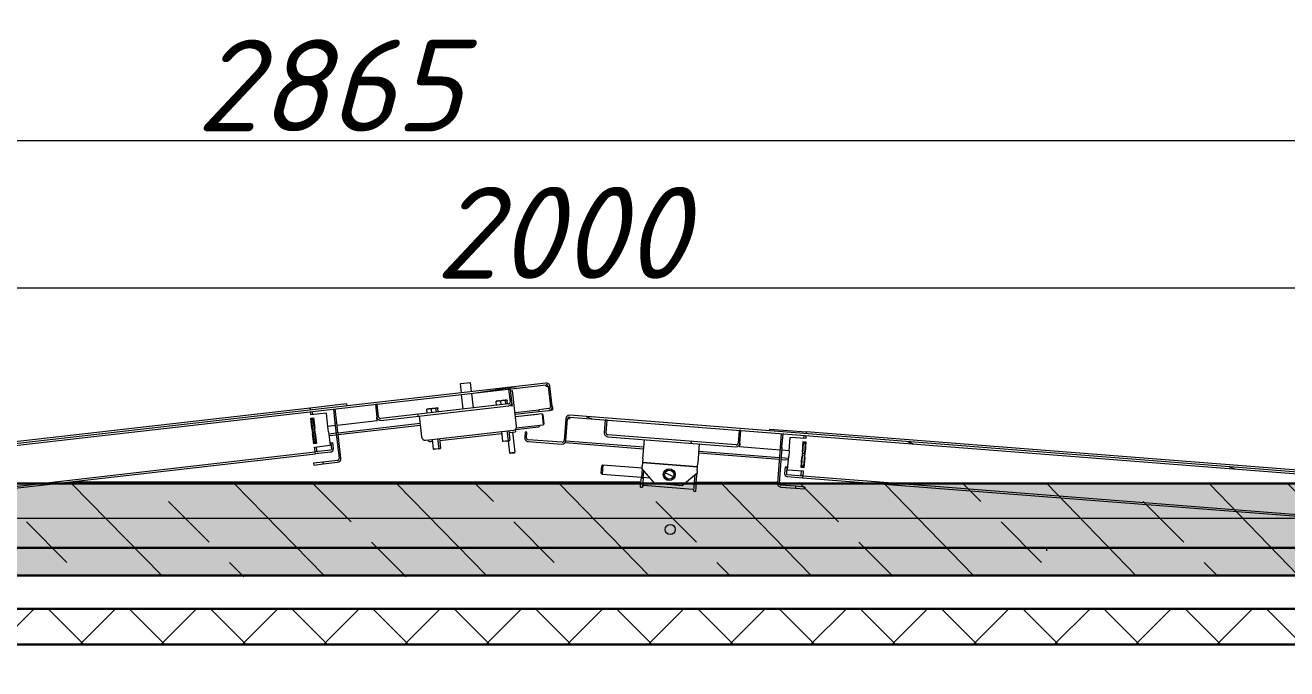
# Model space of a CAD drawing. Header units: millimetres. Extents: x 18305 to 53696, y 2146 to 15344.
# Drawn here: x 29045 to 30418, y 14398 to 15099 of the extents above; entities that cross this region are included whole.
import ezdxf

# ---------------------------------------------------------------- set-up
doc = ezdxf.new("R2010")
doc.units = ezdxf.units.MM
for name, pattern in [('DASHDOT2', [0.5, 0.25, -0.125, 0, -0.125]), ('K5LT32770', [0]), ('K5LT32787', [0]), ('Сплошная', [0])]:
    doc.linetypes.add(name, pattern=pattern)
doc.layers.add('НОЛЬ', color=7, linetype='Continuous')
doc.layers.add('Системный слой', color=7, linetype='Continuous')
doc.styles.add('ГОСТ-80', font='isocpeur.ttf', dxfattribs={"height": 80})
doc.styles.add('ИСО курсив', font='isocpeui.ttf')
doc.dimstyles.new('ГОСТ-80', dxfattribs={"dimtxt": 80, "dimasz": 40, "dimexe": 24, "dimexo": 1, "dimgap": 10, "dimtad": 1, "dimdec": 0, "dimtxsty": 'ГОСТ-80', "dimblk": 'OBLIQUE', "dimcen": 2.5, "dimclrd": 251, "dimclre": 251, "dimclrt": 251, "dimadec": 0, "dimazin": 0, "dimtfac": 1, "dimtdec": 0, "dimtmove": 0, "dimatfit": 3, "dimfxl": 250, "dimlwd": 9, "dimlwe": 9, "dimarcsym": 2})

# ---------------------------------------------------------------- blocks, each defined once
blk = doc.blocks.new('*U887')
at = {"lineweight": 18}
h = blk.add_hatch(dxfattribs=at)
h.set_pattern_fill('ANSI33', scale=500)
h.set_pattern_definition([(45, (-270421877.2363863, -182955272.1720382), (-88.38834764831844, 88.38834764831844), []), (45, (-270421788.8480388, -182955272.1720382), (-88.38834764831844, 88.38834764831844), [62.5, -31.25])])
h.paths.add_polyline_path([(0, 6000), (0, 0), (2500, 0), (2500, 6000)])
h.paths.add_polyline_path([(2400, 5900), (2400, 100), (100, 100), (100, 5900)], flags=16)
h = blk.add_hatch(dxfattribs=at)
h.set_pattern_fill('AR-CONC', scale=30)
h.set_pattern_definition([(49.99999999999999, (-270421877.2363863, -182955272.1720382), (215.178054780226, -18.82564049477853), [22.5, -247.5]), (355, (-270421877.2363863, -182955272.1720382), (-41.6254000839, 225.6576401100035), [18, -198]), (100.45144446, (-270421859.304882, -182955273.7408414), (173.5526540181336, 206.8319972905888), [19.12205759999996, -210.3426335999997]), (46.18420000000001, (-270421877.2363863, -182955212.1720382), (320.1723992014717, -49.65578423792296), [33.75, -371.25]), (96.63563549, (-270421850.5553628, -182955216.3100303), (280.3985837022685, 292.2355802323651), [28.6831026, -315.5141279999999]), (351.1841639899999, (-270421877.2363863, -182955212.1720382), (280.3985835164319, 292.2355800809971), [27, -297.0000003]), (21, (-270421847.2363863, -182955227.1720382), (179.0721156355385, -120.7856671996016), [22.5, -247.5]), (326.0000000000001, (-270421847.2363863, -182955227.1720382), (72.99459957647451, 217.5450135140559), [18, -198]), (71.45144474, (-270421832.3137101, -182955237.2375104), (252.0667130189913, 96.75934584190615), [19.122057, -210.3426336]), (37.50000000000001, (-270421877.2363863, -182955272.1720382), (3.647956595187201, 99.86815614939344), [0, -195.6, 0, -201, 0, -198.75]), (7.499999999999999, (-270421877.2363863, -182955272.1720382), (78.92086123264458, 118.3235135647081), [0, -114.6, 0, -191.1, 0, -75.75]), (327.5, (-270421944.1363863, -182955272.1720382), (160.1467308517227, -6.766461520313927), [0, -75, 0, -234, 0, -310.5]), (317.5, (-270421974.1363863, -182955272.1720382), (174.9558508027159, 30.03149469969532), [0, -97.5, 0, -155.4, 0, -220.5])])
h.paths.add_polyline_path([(1.13686837721616e-13, 6000), (0, 9.094947017729282e-13), (2500, -9.094947017729282e-13), (2500, 6000)])
h.paths.add_polyline_path([(2400, 5900), (2400, 100), (100, 100), (100, 5900)], flags=16)
at = {"color": 7, "lineweight": 30}
for points in [[(0, 6000), (2500, 6000), (2500, 0), (0, 0)], [(100, 5900), (2400, 5900), (2400, 100), (100, 100)]]:
    blk.add_lwpolyline(points, close=True, dxfattribs=at)
blk = doc.blocks.new('ворота_2000')
at = {"lineweight": 30, "true_color": 0xffffff}
h = blk.add_hatch(color=7, dxfattribs=at)
h.dxf.hatch_style = 1
h.paths.add_polyline_path([(2000, 69.99996376037598), (0, 69.99996376037598), (0, 0), (2000, 0)])
at = {"layer": 'Системный слой', "color": 7, "linetype": 'K5LT32787', "lineweight": 0}
for p, q in [((983.6360340118408, 179.5642509460449), (7.022703170776367, 67.6919994354248)), ((890.5989475250244, 178.9721355438232), (901.5274791717529, 180.2240104675293)), ((891.7370185852051, 169.0371055603027), (890.5989475250244, 178.9721355438232)), ((902.665548324585, 170.2889823913574), (901.5274791717529, 180.2240104675293)), ((7.250316619873047, 65.70499229431152), (983.8636474609375, 177.5772457122803)), ((893.7855434417725, 151.1540546417236), (891.9646301269531, 167.0501022338867)), ((904.7140731811523, 152.4059314727783), (902.8931617736816, 168.3019771575928)), ((907.3578395843506, 168.8134117126465), (951.7082271575928, 175.9068813323975)), ((945.1170349121094, 173.1387729644775), (943.1300296783447, 172.9111595153809)), ((943.1300296783447, 172.9111595153809), (944.7233276367188, 159.0021190643311)), ((946.7103328704834, 159.2297325134277), (945.1170349121094, 173.1387729644775)), ((945.3446502685547, 171.1517677307129), (947.3316555023193, 171.3793830871582)), ((951.7701263427734, 132.6327686309814), (947.3316555023193, 171.3793830871582)), ((984.0912628173828, 175.590238571167), (983.8636474609375, 177.5772457122803)), ((986.0782661437988, 175.8178539276123), (984.0912628173828, 175.590238571167)), ((986.0782661437988, 175.8178539276123), (988.5820198059082, 153.9607887268066)), ((990.5690269470215, 154.188404083252), (988.0652732849121, 176.045467376709)), ((727.0846767425537, 152.189058303833), (170.7230625152588, 88.4571533203125)), ((766.8247928619385, 156.7413387298584), (727.0846767425537, 152.189058303833)), ((727.0846767425537, 152.189058303833), (727.3122901916504, 150.2020530700684)), ((727.3122901916504, 150.2020530700684), (727.0846767425537, 152.189058303833)), ((752.3774757385254, 151.0602207183838), (754.0845813751221, 136.1576766967773)), ((756.0715866088867, 136.3852920532227), (754.3644828796387, 151.2878341674805)), ((766.8247928619385, 156.7413387298584), (767.0524044036865, 154.7543315887451)), ((800.0656147003174, 156.5229549407959), (798.0786094665527, 156.2953414916992)), ((798.0786094665527, 156.2953414916992), (799.6719074249268, 142.3863010406494)), ((801.6589126586914, 142.6139144897461), (800.0656147003174, 156.5229549407959)), ((942.9639358520508, 156.7874984741211), (803.8735332489014, 140.8545227050781)), ((804.1011447906494, 138.8675193786621), (943.1915493011475, 154.8004932403564)), ((856.5274620056152, 151.2947387695312), (854.0437049865723, 151.0102214813232)), ((861.4949760437012, 151.8637733459473), (856.5274620056152, 151.2947387695312)), ((859.509693145752, 147.2277145385742), (859.0620422363281, 151.1355762481689)), ((863.9787330627441, 152.1482925415039), (861.4949760437012, 151.8637733459473)), ((865.9657382965088, 152.3759059906006), (863.9787330627441, 152.1482925415039)), ((863.9787330627441, 152.1482925415039), (864.0295581817627, 151.704610824585)), ((864.4772071838379, 147.7967491149902), (864.0295581817627, 151.704610824585)), ((865.9657382965088, 152.3759059906006), (866.0165634155273, 151.9322261810303)), ((866.4642143249512, 148.0243625640869), (866.0165634155273, 151.9322261810303)), ((932.0336799621582, 159.9440689086914), (929.5499229431152, 159.6595516204834)), ((929.6007480621338, 159.2158718109131), (929.5499229431152, 159.6595516204834)), ((930.048397064209, 155.3080081939697), (929.6007480621338, 159.2158718109131)), ((937.0011940002441, 160.5131034851074), (932.0336799621582, 159.9440689086914)), ((935.0159111022949, 155.8770446777344), (934.5682621002197, 159.7849063873291)), ((939.4849529266357, 160.7976226806641), (937.0011940002441, 160.5131034851074)), ((941.4719581604004, 161.0252342224121), (939.4849529266357, 160.7976226806641)), ((939.4849529266357, 160.7976226806641), (939.5357761383057, 160.3539409637451)), ((939.9834251403809, 156.4460792541504), (939.5357761383057, 160.3539409637451)), ((941.4719581604004, 161.0252342224121), (941.522783279419, 160.5815544128418)), ((941.9704322814941, 156.6736927032471), (941.522783279419, 160.5815544128418)), ((945.1785545349121, 155.0281066894531), (943.1915493011475, 154.8004932403564)), ((945.1785545349121, 155.0281066894531), (947.1655616760254, 155.2557220458984)), ((947.1655616760254, 155.2557220458984), (946.7103328704834, 159.2297325134277)), ((986.8226280212402, 151.7461700439453), (975.8940963745117, 150.4942951202393)), ((990.2642250061035, 152.1404094696045), (990.7966403961182, 152.2013988494873)), ((990.7397365570068, 152.698148727417), (990.4497337341309, 152.6649303436279)), ((990.5690269470215, 154.188404083252), (990.7397365570068, 152.698148727417)), ((990.7966403961182, 152.2013988494873), (990.7397365570068, 152.698148727417)), ((990.7966403961182, 152.2013988494873), (991.0242538452148, 150.2143936157227)), ((727.7008514404297, 146.810022354126), (727.5399036407471, 148.2150478363037)), ((727.9180488586426, 144.9139556884766), (727.7008514404297, 146.810022354126)), ((727.8235988616943, 141.3450736999512), (730.8041076660156, 141.6864948272705)), ((729.111177444458, 130.1048717498779), (727.8235988616943, 141.3450736999512)), ((744.8075981140137, 146.8486728668213), (727.9180488586426, 144.9139556884766)), ((730.9650554656982, 140.2814693450928), (727.9845447540283, 139.9400482177734)), ((728.4812965393066, 139.9969520568848), (728.5617980957031, 139.2942008972168)), ((730.5488033294678, 139.5218162536621), (728.5617980957031, 139.2942008972168)), ((728.5617980957031, 139.2942008972168), (729.7689037322998, 128.7565116882324)), ((729.9050540924072, 145.1415710449219), (729.5269107818604, 148.4426593780518)), ((730.5488033294678, 139.5218162536621), (730.4683036804199, 140.2245655059814)), ((731.7559089660645, 128.9841251373291), (730.5488033294678, 139.5218162536621)), ((730.8041076660156, 141.6864948272705), (732.0916862487793, 130.4462909698486)), ((746.4974784851074, 132.096492767334), (744.8075981140137, 146.8486728668213)), ((800.1271343231201, 138.4122905731201), (756.413007736206, 133.4047832489014)), ((800.1271343231201, 138.4122905731201), (799.6719074249268, 142.3863010406494)), ((844.7334651947021, 143.5219993591309), (844.4172821044922, 145.4988594055176)), ((845.8282661437988, 143.6474113464355), (848.4458274841309, 120.7968444824219)), ((854.0945281982422, 150.5665416717529), (854.0437049865723, 151.0102214813232)), ((854.542179107666, 146.6586780548096), (854.0945281982422, 150.5665416717529)), ((950.0630226135254, 147.5353126525879), (975.8940963745117, 150.4942951202393)), ((950.2906360626221, 145.5483074188232), (976.121711730957, 148.507287979126)), ((950.5751533508301, 143.0645484924316), (974.4192237854004, 145.7959175109863)), ((979.4436416625977, 145.868200302124), (950.6320571899414, 142.5677967071533)), ((974.4192237854004, 145.7959175109863), (974.4761276245117, 145.299165725708)), ((974.9728775024414, 145.3560695648193), (974.4192237854004, 145.7959175109863)), ((975.8940963745117, 150.4942951202393), (976.121711730957, 148.507287979126)), ((976.121711730957, 148.507287979126), (987.0502433776855, 149.7591648101807)), ((979.4436416625977, 145.868200302124), (980.8093242645264, 133.9461650848389)), ((980.5509510040283, 144.98850440979), (979.4436416625977, 145.868200302124)), ((981.6890201568604, 135.0534744262695), (980.5509510040283, 144.98850440979)), ((987.0502433776855, 149.7591648101807), (991.0242538452148, 150.2143936157227)), ((1005.300354003906, 140.7418041229248), (1003.43367767334, 116.8145065307617)), ((1005.427619934082, 116.6589508056641), (1007.294296264648, 140.5862483978271)), ((1009.288236618042, 140.4306907653809), (1007.294296264648, 140.5862483978271)), ((1009.443794250488, 142.424633026123), (1009.288236618042, 140.4306907653809)), ((1009.443794250488, 142.424633026123), (1989.465980529785, 65.96865653991699)), ((1989.621536254883, 67.96259689331055), (1009.599349975586, 144.4185733795166)), ((1027.37247467041, 143.0320129394531), (1033.520862579346, 140.546272277832)), ((1048.325651168823, 139.3912830352783), (1047.236755371094, 125.4336929321289)), ((1050.319593429565, 139.2357273101807), (1048.325651168823, 139.3912830352783)), ((1049.230697631836, 125.2781372070312), (1050.319593429565, 139.2357273101807)), ((729.5884304046631, 130.331995010376), (729.0916786193848, 130.2750911712646)), ((729.111177444458, 130.1048717498779), (729.7549667358398, 124.4847717285156)), ((731.0425453186035, 113.2445678710938), (729.7549667358398, 124.4847717285156)), ((729.7689037322998, 128.7565116882324), (731.7559089660645, 128.9841251373291)), ((729.7689037322998, 128.7565116882324), (730.0907974243164, 125.946460723877)), ((730.0907974243164, 125.946460723877), (732.0778045654297, 126.1740760803223)), ((730.0907974243164, 125.946460723877), (731.2979030609131, 115.4087715148926)), ((732.072187423706, 130.616512298584), (731.5754356384277, 130.5596084594727)), ((732.0778045654297, 126.1740760803223), (731.7559089660645, 128.9841251373291)), ((733.2849102020264, 115.6363849639893), (732.0778045654297, 126.1740760803223)), ((732.7354755401611, 124.8261909484863), (732.0916862487793, 130.4462909698486)), ((732.7354755401611, 124.8261909484863), (734.0230560302734, 113.5859909057617)), ((754.4260025024414, 133.1771697998047), (746.4779796600342, 132.2667140960693)), ((747.1412658691406, 126.4763927459717), (746.4974784851074, 132.096492767334)), ((747.1412658691406, 126.4763927459717), (748.8311824798584, 111.7239112854004)), ((747.3884353637695, 124.3186893463135), (755.3364562988281, 125.2291469573975)), ((754.0845813751221, 136.1576766967773), (756.0715866088867, 136.3852920532227)), ((754.0845813751221, 136.1576766967773), (758.5230522155762, 97.41106605529785)), ((760.5100593566895, 97.63867950439453), (756.0715866088867, 136.3852920532227)), ((757.3234634399414, 125.4567604064941), (846.7387218475342, 135.6993885040283)), ((757.5510787963867, 123.4697551727295), (846.9663372039795, 133.712381362915)), ((852.8750667572021, 117.2780609130859), (948.2513427734375, 128.2035312652588)), ((868.0052242279053, 116.9981594085693), (935.563419342041, 124.7370338439941)), ((935.3358058929443, 126.7240409851074), (936.5178565979004, 116.4050712585449)), ((941.2968235015869, 127.4068813323975), (942.4788722991943, 117.0879135131836)), ((943.2838287353516, 127.6344947814941), (944.4658794403076, 117.3155269622803)), ((943.5114440917969, 125.6474895477295), (950.4659633636475, 126.4441375732422)), ((947.4854545593262, 126.1027183532715), (949.9892063140869, 104.2456531524658)), ((950.177360534668, 128.9635601043701), (950.4659633636475, 126.4441375732422)), ((950.1814460754395, 128.9278945922852), (976.0125198364258, 131.8868770599365)), ((951.4653244018555, 130.584774017334), (980.8093242645264, 133.9461650848389)), ((961.0306072235107, 126.1407947540283), (960.5639381408691, 120.1589698791504)), ((963.0245494842529, 125.9852390289307), (961.0306072235107, 126.1407947540283)), ((962.5578804016113, 120.0034141540527), (963.0245494842529, 125.9852390289307)), ((975.8418083190918, 133.3771305084229), (976.0125198364258, 131.8868770599365)), ((976.8922157287598, 132.9941864013672), (976.0125198364258, 131.8868770599365)), ((976.8922157287598, 132.9941864013672), (976.8353118896484, 133.4909381866455)), ((981.6890201568604, 135.0534744262695), (980.8093242645264, 133.9461650848389)), ((1193.883371353149, 128.035665512085), (1192.79447555542, 114.0780754089355)), ((1195.877311706543, 127.8801078796387), (1193.883371353149, 128.035665512085)), ((1194.788417816162, 113.9225196838379), (1195.877311706543, 127.8801078796387)), ((1227.09451675415, 129.4568672180176), (1226.938959121704, 127.462926864624)), ((1227.09451675415, 129.4568672180176), (1266.973342895508, 126.3457374572754)), ((1239.744022369385, 124.4578666687012), (1238.577348709106, 109.5033073425293)), ((1240.5712890625, 109.3477516174316), (1241.737962722778, 124.3023109436035)), ((1266.973342895508, 126.3457374572754), (1266.81778717041, 124.3517971038818)), ((1266.973342895508, 126.3457374572754), (1266.81778717041, 124.3517971038818)), ((1825.276927947998, 82.78994369506836), (1266.973342895508, 126.3457374572754)), ((730.0021343231201, 122.3270683288574), (730.4988861083984, 122.3839721679688)), ((730.2297477722168, 120.3400630950928), (730.7264995574951, 120.3969650268555)), ((730.8815975189209, 114.6495933532715), (733.8621082305908, 114.9910144805908)), ((734.0230560302734, 113.5859909057617), (731.0425453186035, 113.2445678710938)), ((731.2979030609131, 115.4087715148926), (733.2849102020264, 115.6363849639893)), ((731.2979030609131, 115.4087715148926), (731.3783493041992, 114.7064971923828)), ((731.9416332244873, 109.789192199707), (748.8311824798584, 111.7239112854004)), ((732.4858913421631, 122.6115875244141), (732.9826431274414, 122.6684894561768)), ((732.7135066986084, 120.6245803833008), (733.2102584838867, 120.6814842224121)), ((733.3653564453125, 114.9341106414795), (733.2849102020264, 115.6363849639893)), ((734.4206104278564, 105.7220363616943), (733.928638458252, 110.0168075561523)), ((747.6160488128662, 122.3316841125488), (755.5640716552734, 123.2421398162842)), ((749.5200080871582, 114.4974689483643), (751.5070133209229, 114.7250823974609)), ((749.5200080871582, 114.4974689483643), (750.3166561126709, 107.542947769165)), ((751.5070133209229, 114.7250823974609), (752.3036613464355, 107.7705631256104)), ((858.0701961517334, 115.8600883483887), (860.057201385498, 116.087703704834)), ((859.8295860290527, 118.0747108459473), (861.0116386413574, 107.7557430267334)), ((865.7906036376953, 118.7575511932373), (866.97265625, 108.4385833740234)), ((867.7776107788086, 118.985164642334), (868.959659576416, 108.6661987304688)), ((936.5178565979004, 116.4050712585449), (942.4788722991943, 117.0879135131836)), ((937.1971473693848, 115.8653221130371), (936.5178565979004, 116.4050712585449)), ((941.9392356872559, 116.4085350036621), (937.1971473693848, 115.8653221130371)), ((941.9392356872559, 116.4085350036621), (942.4788722991943, 117.0879135131836)), ((943.9262409210205, 116.6361484527588), (941.9392356872559, 116.4085350036621)), ((942.4788722991943, 117.0879135131836), (944.4658794403076, 117.3155269622803)), ((942.548698425293, 116.4783496856689), (944.028190612793, 103.5628128051758)), ((943.9262409210205, 116.6361484527588), (944.4658794403076, 117.3155269622803)), ((964.2407073974609, 115.8599739074707), (1001.128623962402, 112.9821815490723)), ((1001.2841796875, 114.9761238098145), (964.3962650299072, 117.8539161682129)), ((1004.737787246704, 114.7066917419434), (1090.014572143555, 108.0538635253906)), ((1005.427619934082, 116.6589508056641), (1090.170127868652, 110.0478038787842)), ((1050.913524627686, 121.1346969604492), (1190.489421844482, 110.2457504272461)), ((1190.64497756958, 112.2396907806396), (1051.069082260132, 123.1286392211914)), ((1089.15901184082, 97.08718490600586), (1090.792352676392, 118.0235691070557)), ((1141.999586105347, 116.0347385406494), (1141.213344573975, 114.0899982452393)), ((1150.610593795776, 113.3568782806396), (1148.977252960205, 92.42049217224121)), ((1194.788417816162, 113.9225196838379), (1194.477304458618, 109.9346370697021)), ((1238.34401512146, 106.5123958587646), (1194.477304458618, 109.9346370697021)), ((1248.300395965576, 105.5637989044189), (1249.45534324646, 120.3680572509766)), ((1266.403844833374, 119.0458297729492), (1249.45534324646, 120.3680572509766)), ((1262.756469726562, 104.436014175415), (1263.636430740356, 115.7154502868652)), ((1263.144943237305, 102.9869575500488), (1263.969903945923, 113.5614280700684)), ((1266.517347335815, 114.0721855163574), (1263.526435852051, 114.3055210113525)), ((1263.636430740356, 115.7154502868652), (1266.627342224121, 115.4821147918701)), ((1263.969903945923, 113.5614280700684), (1264.024921417236, 114.2666320800781)), ((1263.969903945923, 113.5614280700684), (1265.963846206665, 113.4058723449707)), ((1264.40990447998, 119.2013854980469), (1264.668291091919, 122.5134124755859)), ((1265.963846206665, 113.4058723449707), (1265.138883590698, 102.8314018249512)), ((1266.627342224121, 115.4821147918701), (1265.747383117676, 104.2026786804199)), ((1266.01886177063, 114.1110744476318), (1265.963846206665, 113.4058723449707)), ((1266.552236557007, 120.947925567627), (1266.403844833374, 119.0458297729492)), ((1266.662231445312, 122.3578548431396), (1266.552236557007, 120.947925567627)), ((1377.245349884033, 115.7368412017822), (1383.393739700317, 113.2511024475098)), ((176.1857433319092, 40.76949310302734), (732.5473575592041, 104.5013961791992)), ((176.4133586883545, 38.7824878692627), (732.7749710083008, 102.5143909454346)), ((732.1587944030762, 107.8934268951416), (731.9416332244873, 109.789192199707)), ((732.5473575592041, 104.5013961791992), (732.1587944030762, 107.8934268951416)), ((732.7749710083008, 102.5143909454346), (732.5473575592041, 104.5013961791992)), ((749.4369602203369, 106.4356384277344), (732.5474109649658, 104.500919342041)), ((732.7750244140625, 102.5139141082764), (732.5474109649658, 104.500919342041)), ((749.6645736694336, 104.4486312866211), (732.7750244140625, 102.5139141082764)), ((861.0116386413574, 107.7557430267334), (866.97265625, 108.4385833740234)), ((861.6909275054932, 107.215991973877), (861.0116386413574, 107.7557430267334)), ((866.4330158233643, 107.759204864502), (861.6909275054932, 107.215991973877)), ((866.4330158233643, 107.759204864502), (866.97265625, 108.4385833740234)), ((868.4200229644775, 107.9868202209473), (866.4330158233643, 107.759204864502)), ((866.97265625, 108.4385833740234), (868.959659576416, 108.6661987304688)), ((868.4200229644775, 107.9868202209473), (868.959659576416, 108.6661987304688)), ((944.028190612793, 103.5628128051758), (949.9892063140869, 104.2456531524658)), ((945.1354999542236, 102.6831150054932), (944.028190612793, 103.5628128051758)), ((949.1095123291016, 103.1383438110352), (945.1354999542236, 102.6831150054932)), ((949.1095123291016, 103.1383438110352), (949.9892063140869, 104.2456531524658)), ((1089.15901184082, 97.08718490600586), (1088.847898483276, 93.09930229187012)), ((1149.832813262939, 103.387170791626), (1237.566232681274, 96.54268836975098)), ((1149.988367080688, 105.3811130523682), (1237.721788406372, 98.53663063049316)), ((1238.577348709106, 109.5033073425293), (1235.543998718262, 70.62145042419434)), ((1240.5712890625, 109.3477516174316), (1237.537940979004, 70.46589469909668)), ((1238.577348709106, 109.5033073425293), (1240.5712890625, 109.3477516174316)), ((1239.560173034668, 96.38713073730469), (1247.535938262939, 95.76490592956543)), ((1239.715728759766, 98.38107299804688), (1247.691495895386, 97.75884819030762)), ((1248.313720703125, 105.7346134185791), (1240.337955474854, 106.3568382263184)), ((1246.70546913147, 85.11982154846191), (1247.860414505005, 99.92407989501953)), ((1248.300395965576, 105.5637989044189), (1247.860414505005, 99.92407989501953)), ((1261.436531066895, 87.51686096191406), (1262.316492080688, 98.79629707336426)), ((1262.099990844727, 89.59262657165527), (1262.924953460693, 100.1670989990234)), ((1262.147571563721, 96.63106346130371), (1262.646057128906, 96.5921745300293)), ((1262.756469726562, 104.436014175415), (1262.316492080688, 98.79629707336426)), ((1263.268281936646, 104.5679397583008), (1262.76979637146, 104.6068286895752)), ((1262.924953460693, 100.1670989990234), (1263.144943237305, 102.9869575500488)), ((1264.918893814087, 100.0115432739258), (1262.924953460693, 100.1670989990234)), ((1265.138883590698, 102.8314018249512), (1263.144943237305, 102.9869575500488)), ((1264.918893814087, 100.0115432739258), (1264.09393119812, 89.43707084655762)), ((1265.307403564453, 98.56296157836914), (1264.427442550659, 87.28352546691895)), ((1264.6399974823, 96.43661880493164), (1265.138483047485, 96.39772987365723)), ((1265.138883590698, 102.8314018249512), (1264.918893814087, 100.0115432739258)), ((1265.760707855225, 104.3734951019287), (1265.262222290039, 104.4123840332031)), ((1265.307403564453, 98.56296157836914), (1265.747383117676, 104.2026786804199)), ((740.8676147460938, 93.37553405761719), (730.9325866699219, 92.23746490478516)), ((730.9325866699219, 92.23746490478516), (731.1602001190186, 90.25045967102051)), ((731.1602001190186, 90.25045967102051), (741.0952281951904, 91.38852882385254)), ((756.7636623382568, 95.19644546508789), (740.8676147460938, 93.37553405761719)), ((740.8676147460938, 93.37553405761719), (741.0952281951904, 91.38852882385254)), ((741.0952281951904, 91.38852882385254), (756.9912738800049, 93.20944023132324)), ((1043.814514160156, 81.56698417663574), (1044.436740875244, 89.54274940490723)), ((1044.436740875244, 89.54274940490723), (1045.511489868164, 90.46194076538086)), ((1045.511489868164, 90.46194076538086), (1044.733707427979, 80.49223518371582)), ((1045.511489868164, 90.46194076538086), (1088.381229400635, 87.11747741699219)), ((1088.303451538086, 86.12050819396973), (1087.530334472656, 76.21061897277832)), ((1088.303451538086, 86.12050819396973), (1088.536785125732, 89.11141967773438)), ((1102.091337203979, 69.9992733001709), (1088.303451538086, 86.12050819396973)), ((1088.847898483276, 93.09930229187012), (1088.536785125732, 89.11141967773438)), ((1088.847898483276, 93.09930229187012), (1148.666139602661, 88.43260955810547)), ((1148.666139602661, 88.43260955810547), (1088.847898483276, 93.09930229187012)), ((1089.524276733398, 76.05506134033203), (1090.141834259033, 83.97101020812988)), ((1118.290348052979, 84.78413200378418), (1114.149620056152, 85.10716819763184)), ((1148.355026245117, 84.44472694396973), (1148.121692657471, 81.45381546020508)), ((1148.355026245117, 84.44472694396973), (1148.666139602661, 88.43260955810547)), ((1148.666139602661, 88.43260955810547), (1148.977252960205, 92.42049217224121)), ((1243.922801971436, 88.02247428894043), (1243.378353118896, 81.04368019104004)), ((1245.916744232178, 87.86691856384277), (1243.922801971436, 88.02247428894043)), ((1245.916744232178, 87.86691856384277), (1245.372295379639, 80.88812446594238)), ((1246.70546913147, 85.11982154846191), (1263.653968811035, 83.79759216308594)), ((1261.32382774353, 79.64367294311523), (1261.660028457642, 83.9531478881836)), ((1264.427442550659, 87.28352546691895), (1261.436531066895, 87.51686096191406)), ((1261.5465259552, 88.92679023742676), (1264.537437438965, 88.69345474243164)), ((1261.992015838623, 94.63712120056152), (1262.490501403809, 94.59823226928711)), ((1262.045011520386, 88.88790130615234), (1262.099990844727, 89.59262657165527)), ((1264.09393119812, 89.43707084655762), (1262.099990844727, 89.59262657165527)), ((1263.653968811035, 83.79759216308594), (1263.505578994751, 81.89549446105957)), ((1264.09393119812, 89.43707084655762), (1264.038951873779, 88.73234558105469)), ((1264.484441757202, 94.44267654418945), (1264.982927322388, 94.40378761291504)), ((1727.118227005005, 88.44167137145996), (1733.26661491394, 85.9559326171875)), ((466.3925971984863, 71.99996376037598), (1087.201843261719, 71.99996376037598)), ((1043.814514160156, 81.56698417663574), (1044.733707427979, 80.49223518371582)), ((1044.733707427979, 80.49223518371582), (1087.603446960449, 77.14777183532715)), ((1086.752552032471, 66.24091148376465), (1087.141443252563, 71.22576522827148)), ((1087.141443252563, 71.22576522827148), (1087.530334472656, 76.21061897277832)), ((1087.530334472656, 76.21061897277832), (1089.524276733398, 76.05506134033203)), ((1089.135385513306, 71.07020950317383), (1088.746494293213, 66.08535575866699)), ((1089.524276733398, 76.05506134033203), (1089.135385513306, 71.07020950317383)), ((1089.597387313843, 76.99221420288086), (1096.576183319092, 76.44776725769043)), ((1132.000457763672, 67.66592788696289), (1102.091337203979, 69.9992733001709)), ((1113.302160263062, 81.64477157592773), (1122.512351989746, 77.92117118835449)), ((1113.371837615967, 75.1374626159668), (1117.512567520142, 74.81442451477051)), ((1148.121692657471, 81.45381546020508), (1132.000457763672, 67.66592788696289)), ((1144.965744018555, 66.71463012695312), (1145.354633331299, 71.69948196411133)), ((1145.354633331299, 71.69948196411133), (1145.972194671631, 79.61542892456055)), ((1145.354633331299, 71.69948196411133), (1147.348575592041, 71.54392623901367)), ((1147.348575592041, 71.54392623901367), (1146.959686279297, 66.55907440185547)), ((1147.348575592041, 71.54392623901367), (1148.121692657471, 81.45381546020508)), ((1147.348575592041, 71.54392623901367), (1235.615964889526, 71.54392623901367)), ((1246.135931015015, 77.81943321228027), (1263.084432601929, 76.4972038269043)), ((1246.291486740112, 79.81337356567383), (1263.239990234375, 78.49114418029785)), ((1263.084432601929, 76.4972038269043), (1263.239990234375, 78.49114418029785)), ((1263.240028381348, 78.49162292480469), (1263.084470748901, 76.49768257141113)), ((1263.084470748901, 76.49768257141113), (1821.388053894043, 32.94188690185547)), ((1263.505578994751, 81.89549446105957), (1263.240028381348, 78.49162292480469)), ((1263.240028381348, 78.49162292480469), (1821.543611526489, 34.93582725524902)), ((1086.752552032471, 66.24091148376465), (1088.746494293213, 66.08535575866699)), ((1143.730772018433, 63.74167633056641), (1089.894353866577, 67.94169998168945)), ((1144.576852798462, 61.72977638244629), (1144.965744018555, 66.71463012695312)), ((1144.576852798462, 61.72977638244629), (1146.570795059204, 61.57421875)), ((1146.959686279297, 66.55907440185547), (1146.570795059204, 61.57421875)), ((1239.220769882202, 66.32245445251465), (1255.172300338745, 65.0780029296875)), ((1255.327856063843, 67.07194328308105), (1239.3763256073, 68.3163948059082)), ((1255.327856063843, 67.07194328308105), (1255.172300338745, 65.0780029296875)), ((1255.172300338745, 65.0780029296875), (1265.14200592041, 64.30022048950195)), ((1265.297563552856, 66.29416275024414), (1255.327856063843, 67.07194328308105)), ((1265.297563552856, 66.29416275024414), (1265.14200592041, 64.30022048950195)), ((1833.455575942993, 31.99996376037598), (152.0268135070801, 31.99996376037598)), ((41.49999809265137, 0), (1955.5, 0)), ((1408.5, 0), (1528.5, 0)), ((1528.5, 0), (1528.5, -3))]:
    blk.add_line(p, q, dxfattribs=at)
at = {"layer": 'Системный слой', "color": 7, "linetype": 'K5LT32770', "lineweight": 30}
blk.add_lwpolyline([(2000, 69.99996376037598), (0, 69.99996376037598), (0, 0), (2000, 0)], close=True, dxfattribs=at)
at = {"layer": 'Системный слой', "color": 7, "linetype": 'K5LT32787', "lineweight": 0}
for centre, radius in [((1117.901458740234, 79.79927825927734), 6.499999999999842), ((1117.901458740234, 79.79927825927734), 5.000000000000007), ((1118.999998092651, 19.99996376037598), 5.499999999999998)]:
    blk.add_circle(centre, radius, dxfattribs=at)
for centre, radius, start, end in [((984.0912628173828, 175.590238571167), 4.000000000000359, 6.534853475050816, 96.53485517150386), ((984.0912628173828, 175.590238571167), 1.999999999999498, 6.534853475050816, 96.53485517150386), ((942.7363204956055, 158.7745056152344), 2.000000000000004, 276.5348551715039, 6.534853475050816), ((942.7363204956055, 158.7745056152344), 3.999999999999996, 276.5348551715039, 6.534853475050816), ((986.5950145721436, 153.7331771850586), 2.000000000000324, 276.5348551715039, 6.534853475050816), ((986.5950145721436, 153.7331771850586), 4.000000000000139, 276.5348551715039, 6.534853475050816), ((803.645917892456, 142.8415298461914), 4.000000000000024, 186.5348534750508, 276.5348551715039), ((803.645917892456, 142.8415298461914), 2.000000000000012, 186.5348534750508, 276.5348551715039), ((1009.288236618042, 140.4306907653809), 3.999999999999976, 85.5391548323197, 175.539153129945), ((1009.288236618042, 140.4306907653809), 1.999999999999562, 85.5391548323197, 175.539153129945), ((947.7961158752441, 132.1775417327881), 3.999999999999996, 276.5348551715039, 6.534853475050816), ((1051.224637985229, 125.122579574585), 3.999999999999878, 175.539153129945, 265.5391548323196), ((1051.224637985229, 125.122579574585), 1.99999999999996, 175.539153129945, 265.5391548323196), ((852.4198379516602, 121.2520713806152), 4.00000000000001, 186.5348534750508, 276.5348551715039), ((857.7287731170654, 118.8405990600586), 3.000000000000004, 206.0059856979017, 276.5348551715039), ((964.5518207550049, 119.8478584289551), 3.99999999999983, 175.539153129945, 265.5391548323196), ((964.5518207550049, 119.8478584289551), 2.00000000000033, 175.539153129945, 265.5391548323196), ((1001.439737319946, 116.970064163208), 4.00000000000029, 265.5391548323196, 355.539153129945), ((1001.439737319946, 116.970064163208), 2.000000000000131, 265.5391548323196, 355.539153129945), ((1190.800533294678, 114.2336330413818), 3.999999999999921, 265.5391548323196, 355.539153129945), ((1190.800533294678, 114.2336330413818), 1.999999999999946, 265.5391548323196, 355.539153129945), ((735.4141120910645, 105.835844039917), 2.999999999999961, 186.5348534750508, 206.0059856979017), ((735.4141120910645, 105.835844039917), 0.9999999999999912, 186.5348534750508, 276.5348551715039), ((749.3231544494629, 107.429141998291), 1.000000000000007, 276.5348551715039, 6.534853475050816), ((749.3231544494629, 107.429141998291), 3.000000000000018, 276.5348551715039, 6.534853475050816), ((756.5360469818115, 97.18345069885254), 1.999999999999984, 276.5348551715039, 6.534853475050816), ((756.5360469818115, 97.18345069885254), 3.999999999999984, 276.5348551715039, 6.534853475050816), ((1239.531881332397, 70.31033706665039), 4.000000000000007, 175.539153129945, 265.5391548323196), ((1239.531881332397, 70.31033706665039), 1.999999999999975, 175.539153129945, 265.5391548323196), ((1246.36926651001, 80.81034469604492), 2.99999999999999, 175.539153129945, 265.5391548323196), ((1246.36926651001, 80.81034469604492), 1.000000000000016, 175.539153129945, 265.5391548323196), ((1260.326856613159, 79.72145080566406), 0.9999999999999951, 265.5391548323196, 355.539153129945), ((1260.326856613159, 79.72145080566406), 2.99999999999999, 336.0678251527233, 355.539153129945), ((1090.127689361572, 70.9326114654541), 3.00000000000041, 246.0678260207915, 265.5391548323196), ((1143.964105606079, 66.73258972167969), 2.999999999999604, 265.5391548323196, 285.0102180182319)]:
    blk.add_arc(centre, radius, start, end, dxfattribs=at)
for points, weights in [([(856.5274620056152, 151.2947387695312), (855.3747463226318, 151.1626930236816), (854.0945281982422, 150.5665416717529)], [1, 1.043141395740179, 1.010018749357403]), ([(859.0620422363281, 151.1355762481689), (857.6801776885986, 151.4267826080322), (856.5274620056152, 151.2947387695312)], [1.0100187493574, 1.043141395740163, 1]), ([(861.4949760437012, 151.8637733459473), (860.3422603607178, 151.7317276000977), (859.0620422363281, 151.1355762481689)], [1, 1.043141395740182, 1.010018749357404]), ([(864.0295581817627, 151.704610824585), (862.6476917266846, 151.9958190917969), (861.4949760437012, 151.8637733459473)], [1.0100187493574, 1.043141395740164, 1]), ([(866.0165634155273, 151.9322261810303), (864.9144687652588, 152.1644744873047), (863.9809169769287, 152.1292362213135)], [1.0100187493574, 1.036261167869253, 1.01463203760858]), ([(932.0336799621582, 159.9440689086914), (930.8809661865234, 159.8120231628418), (929.6007480621338, 159.2158718109131)], [1, 1.043141395740179, 1.010018749357403]), ([(934.5682621002197, 159.7849063873291), (933.1863975524902, 160.0761127471924), (932.0336799621582, 159.9440689086914)], [1.0100187493574, 1.043141395740163, 1]), ([(937.0011940002441, 160.5131034851074), (935.8484802246094, 160.3810577392578), (934.5682621002197, 159.7849063873291)], [1, 1.043141395740182, 1.010018749357404]), ([(939.5357761383057, 160.3539409637451), (938.1539115905762, 160.645149230957), (937.0011940002441, 160.5131034851074)], [1.0100187493574, 1.043141395740164, 1]), ([(941.522783279419, 160.5815544128418), (940.4206867218018, 160.8138046264648), (939.4871349334717, 160.778564453125)], [1.0100187493574, 1.036261167869253, 1.01463203760858])]:
    blk.add_rational_spline(points, weights, degree=2, dxfattribs=at)
blk = doc.blocks.new('*U69')
at = {"color": 7}
blk.add_blockref('ворота_2000', (0, 0), dxfattribs=at)
blk = doc.blocks.new('*U153')
at = {"lineweight": 18}
h = blk.add_hatch(dxfattribs=at)
h.set_pattern_fill('ANSI37', color=5, scale=500)
h.set_pattern_definition([(45, (-117132.2003297823, -125840.6532922623), (-44.19417382415922, 44.19417382415922), []), (135, (-117132.2003297823, -125840.6532922623), (-44.19417382415922, -44.19417382415921), [])])
h.paths.add_polyline_path([(2150, 38.86688039548791), (0, 38.86688039559522), (0, 0), (2150, -1.073094510942287e-10)])
at = {"color": 5, "lineweight": 30}
blk.add_lwpolyline([(2150, 38.86688039548791), (0, 38.86688039559522), (0, 0), (2150, -1.073094510942287e-10)], close=True, dxfattribs=at)
blk = doc.blocks.new('_OBLIQUE')
at = {"color": 0, "linetype": 'ByBlock'}
blk.add_line((-0.5, -0.5), (0.5, 0.5), dxfattribs=at)
blk = doc.blocks.new('*D1878')
at = {"color": 251, "linetype": 'Сплошная', "lineweight": 9, "transparency": 16777216}
for p, q in [((28627.78248774453, 14601.03627308941), (28627.78248774453, 14837.17528923141)), ((30627.78248774681, 14601.03628808967), (30627.78248774681, 14837.17528923141))]:
    blk.add_line(p, q, dxfattribs=at)
at = {"color": 251, "linetype": 'Continuous', "lineweight": 9, "transparency": 16777216}
blk.add_line((28627.78248774453, 14813.17528923141), (30627.78248774681, 14813.17528923141), dxfattribs=at)
at = {"layer": 'Defpoints', "color": 0, "transparency": 16777216}
for p in [(30627.78248774681, 14813.17528923141), (28627.78248774453, 14600.03627308941), (30627.78248774681, 14600.03628808967)]:
    blk.add_point(p, dxfattribs=at)
at = {"color": 251, "lineweight": 9, "transparency": 16777216, "xscale": 40, "yscale": 40, "zscale": 40, "rotation": 180}
blk.add_blockref('_OBLIQUE', (28627.78248774453, 14813.17528923141), dxfattribs=at)
at = {"color": 251, "lineweight": 9, "transparency": 16777216, "xscale": 40, "yscale": 40, "zscale": 40}
blk.add_blockref('_OBLIQUE', (30627.78248774681, 14813.17528923141), dxfattribs=at)
at = {"color": 7, "lineweight": 40, "transparency": 16777216, "insert": (29627.78248774567, 14873.17528923141), "char_height": 100, "attachment_point": 5, "style": 'ИСО курсив'}
blk.add_mtext('2000', dxfattribs=at)
blk = doc.blocks.new('*D1975')
at = {"color": 251, "linetype": 'Сплошная', "lineweight": 9, "transparency": 16777216}
for p, q in [((27942.78248774013, 14501.03182551509), (27942.78248774013, 14997.51012798201)), ((30807.78248774013, 14501.03182551509), (30807.78248774013, 14997.51012798201))]:
    blk.add_line(p, q, dxfattribs=at)
at = {"color": 251, "linetype": 'Continuous', "lineweight": 9, "transparency": 16777216}
blk.add_line((27942.78248774013, 14973.51012798201), (30807.78248774013, 14973.51012798201), dxfattribs=at)
at = {"layer": 'Defpoints', "color": 0, "transparency": 16777216}
for p in [(30807.78248774013, 14973.51012798201), (27942.78248774013, 14500.03182551509), (30807.78248774013, 14500.03182551509)]:
    blk.add_point(p, dxfattribs=at)
at = {"color": 251, "lineweight": 9, "transparency": 16777216, "xscale": 40, "yscale": 40, "zscale": 40, "rotation": 180}
blk.add_blockref('_OBLIQUE', (27942.78248774013, 14973.51012798201), dxfattribs=at)
at = {"color": 251, "lineweight": 9, "transparency": 16777216, "xscale": 40, "yscale": 40, "zscale": 40}
blk.add_blockref('_OBLIQUE', (30807.78248774013, 14973.51012798201), dxfattribs=at)
at = {"color": 7, "lineweight": 40, "transparency": 16777216, "insert": (29375.28248774013, 15033.51012798201), "char_height": 100, "attachment_point": 5, "style": 'ИСО курсив'}
blk.add_mtext('2865', dxfattribs=at)

msp = doc.modelspace()

# ---------------------------------------------------------------- linework, layer by layer
at = {"layer": 'НОЛЬ', "color": 44, "linetype": 'DASHDOT2', "lineweight": 20, "ltscale": 30}
msp.add_line((38453.78987930003, 14600.03182551509), (27205.29660477116, 14600.03182551509), dxfattribs=at)

# ---------------------------------------------------------------- block references
at = {"color": 7}
for name, p, rotation in [('*U69', (28627.78238274069, 14530.03487680521), 359.9999140548938), ('*U887', (33842.78248774013, 12100.03182551509), 90)]:
    msp.add_blockref(name, p, dxfattribs=dict(at, rotation=rotation))
at = {"color": 7, "lineweight": 30, "xscale": -1, "rotation": 179.9999140548938}
msp.add_blockref('*U153', (28548.14257800446, 14463.78556112348), dxfattribs=at)

# ---------------------------------------------------------------- dimensions: what is measured, and where the dimension line sits
at = {"color": 7, "lineweight": 40}
for base, p1, p2, picture, middle in [((30807.78248774013, 14973.51012798201), (27942.78248774013, 14500.03182551509), (30807.78248774013, 14500.03182551509), '*D1975', (29375.28248774013, 15033.51012798201)), ((30627.78248774681, 14813.17528923141), (28627.78248774453, 14600.03627308941), (30627.78248774681, 14600.03628808967), '*D1878', (29627.78248774567, 14873.17528923141))]:
    dim = msp.add_linear_dim(base=base, p1=p1, p2=p2, dimstyle='ГОСТ-80', override={"dimtxt": 100, "dimtxsty": 'ИСО курсив', "dimclrt": 7}, dxfattribs=at)
    dim.commit()
    dim.dimension.update_dxf_attribs({"geometry": picture, "text_midpoint": middle})

doc.saveas('drawing.dxf')
